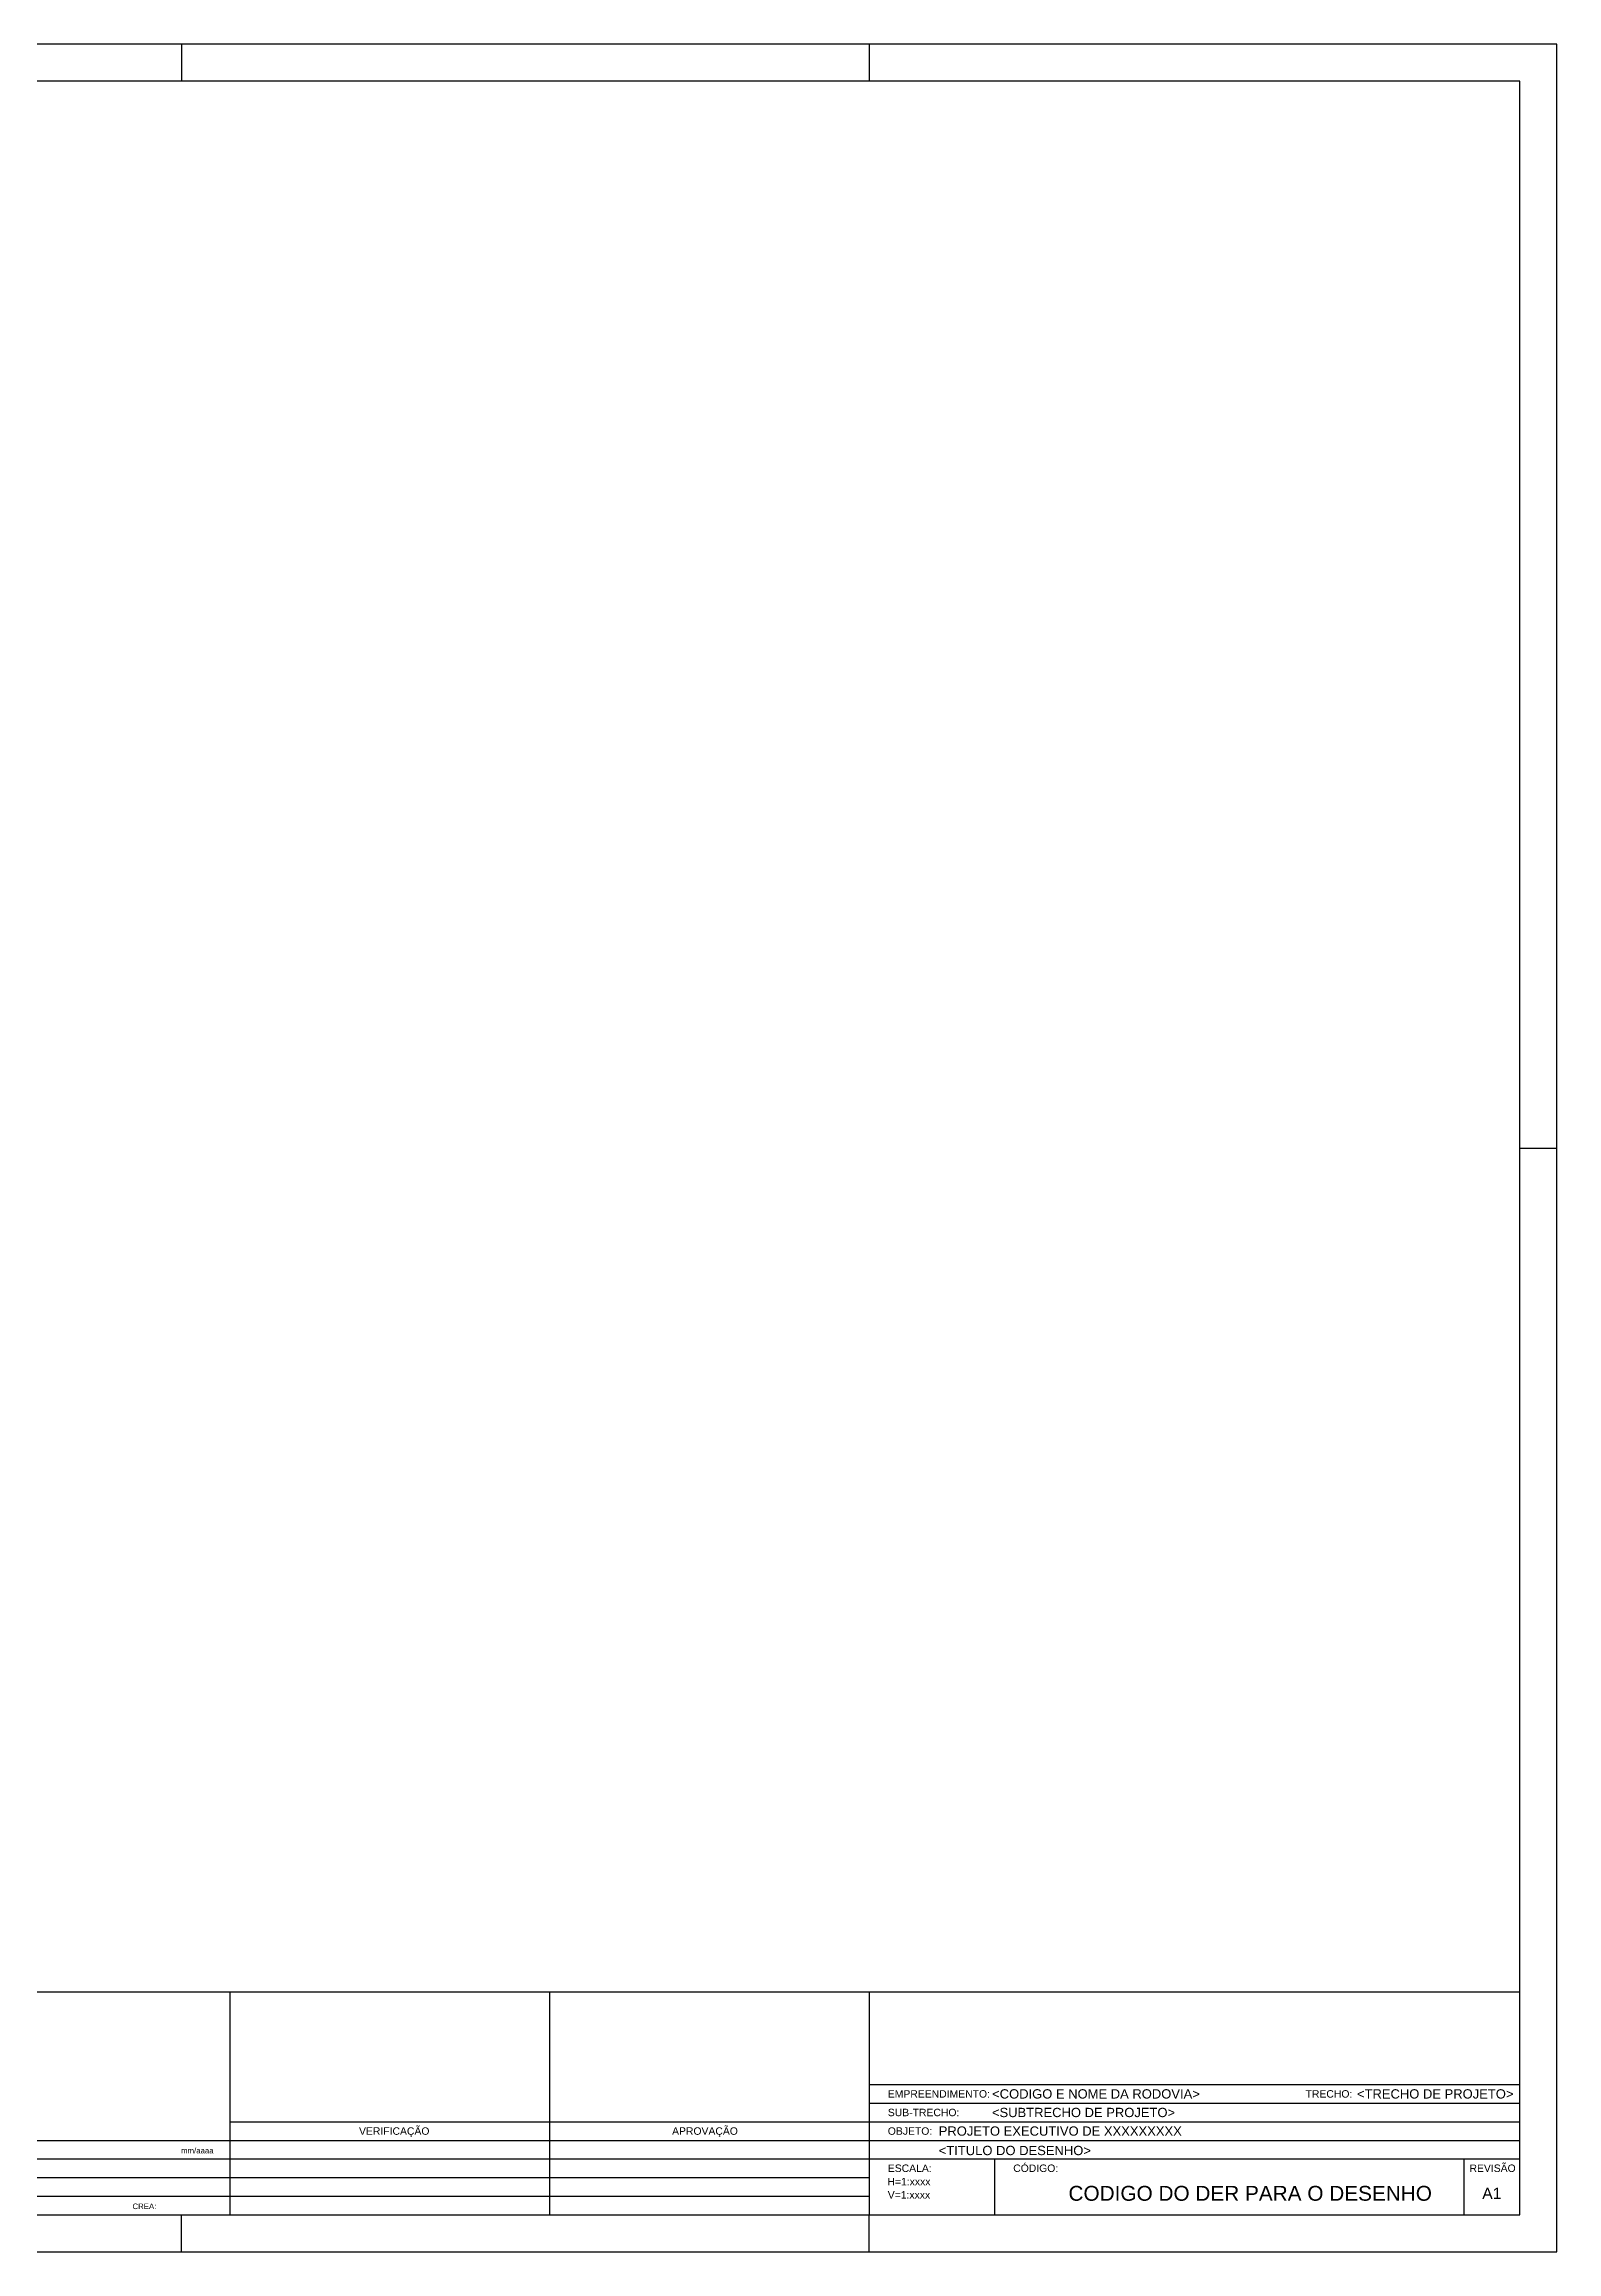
# Paper-space layout 'FORMATO_A1' of a CAD drawing. Header units: metres, sheet in millimetres. Extents: x 0 to 841, y 0 to 594.
# Drawn here: x 434 to 841, y 0 to 594 of the extents above; entities that cross this region are included whole.
import ezdxf
from ezdxf.enums import TextEntityAlignment as Align

# ---------------------------------------------------------------- set-up
doc = ezdxf.new("R2010")
doc.units = ezdxf.units.M
doc.header["$LTSCALE"] = 2
doc.layers.add('A-FORMATO', color=2, linetype='Continuous')
doc.styles.add('ARIAL', font='arial.ttf')
doc.styles.add('R80', font='arial.ttf', dxfattribs={"height": 2})

# ---------------------------------------------------------------- blocks, each defined once
blk = doc.blocks.new('DER-A1')
at = {"layer": 'A-FORMATO'}
for p, q in [((471, 594), (471, 584)), ((656, 594), (656, 584)), ((831, 297), (841, 297)), ((656, 40), (831, 40)), ((484, 30), (656, 30)), ((656, 35), (831, 35)), ((656, 30), (831, 30)), ((25, 25), (656, 25)), ((25, 20), (656, 20)), ((25, 15), (656, 15)), ((471, 0), (471, 10)), ((656, 0), (656, 10))]:
    blk.add_line(p, q, dxfattribs=at)
at = {"layer": 'A-FORMATO', "color": 6}
for p, q in [((25, 70), (831, 70)), ((484, 70), (484, 10)), ((570, 70), (570, 10)), ((656, 70), (656, 10)), ((656, 45), (831, 45)), ((381, 30), (484, 30)), ((484, 35), (656, 35)), ((656, 25), (831, 25)), ((689.74, 25), (689.74, 10)), ((816, 25), (816, 10))]:
    blk.add_line(p, q, dxfattribs=at)
at = {"layer": 'A-FORMATO'}
blk.add_lwpolyline([(841, 594), (0, 594), (0, 0), (841, 0)], close=True, dxfattribs=at)
at = {"layer": 'A-FORMATO', "color": 6}
blk.add_lwpolyline([(831, 584), (25, 584), (25, 10), (831, 10)], close=True, dxfattribs=at)
at = {"layer": 'A-FORMATO', "style": 'ARIAL'}
for s, height, p in [('EMPREENDIMENTO:', 2, (661, 41.5)), ('TRECHO:', 2, (773.4, 41.5)), ('SUB-TRECHO:', 2, (661, 36.5)), ('OBJETO:', 2, (661, 31.5)), ('CÓDIGO:', 2, (694.74, 21.5)), ('REVISÃO', 2, (817.5, 21.5)), ('ESCALA:', 2, (661, 21.5)), ('CREA:', 1.5, (457.79, 11.5))]:
    blk.add_text(s, height=height, dxfattribs=at).set_placement(p)
for s, p in [('VERIFICAÇÃO', (528.2, 31.5)), ('APROVAÇÃO', (611.81, 31.5))]:
    blk.add_text(s, height=2, dxfattribs=at).set_placement(p, align=Align.CENTER)
at = {"layer": 'A-FORMATO'}
for tag, style, p in [('K', 'R80', (29.67, 66.5)), ('000/0000', 'R80', (141.5, 66.76)), ('NOME', 'ARIAL', (165.21, 66.5)), ('NOME', 'ARIAL', (195.21, 66.5)), ('NOME', 'ARIAL', (225.21, 66.5)), ('J', 'R80', (29.67, 61.5)), ('000/0000', 'R80', (141.5, 61.76)), ('NOME', 'ARIAL', (165.21, 61.5)), ('NOME', 'ARIAL', (195.21, 61.5)), ('NOME', 'ARIAL', (225.21, 61.5)), ('H', 'R80', (29.67, 51.5)), ('I', 'R80', (29.67, 56.5)), ('000/0000', 'R80', (141.5, 56.76)), ('000/0000', 'R80', (141.5, 51.76)), ('NOME', 'ARIAL', (165.21, 56.5)), ('NOME', 'ARIAL', (165.21, 51.5)), ('NOME', 'ARIAL', (195.21, 56.5)), ('NOME', 'ARIAL', (195.21, 51.5)), ('NOME', 'ARIAL', (225.21, 56.5)), ('NOME', 'ARIAL', (225.21, 51.5)), ('G', 'R80', (29.67, 46.5)), ('000/0000', 'R80', (141.5, 46.76)), ('NOME', 'ARIAL', (165.21, 46.5)), ('NOME', 'ARIAL', (195.21, 46.5)), ('NOME', 'ARIAL', (225.21, 46.5)), ('F', 'R80', (29.67, 41.5)), ('000/0000', 'R80', (141.5, 41.76)), ('NOME', 'ARIAL', (165.21, 41.5)), ('NOME', 'ARIAL', (195.21, 41.5)), ('NOME', 'ARIAL', (225.21, 41.5)), ('E', 'R80', (29.67, 36.5)), ('000/0000', 'R80', (141.5, 36.76)), ('NOME', 'ARIAL', (165.21, 36.5)), ('NOME', 'ARIAL', (195.21, 36.5)), ('NOME', 'ARIAL', (225.21, 36.5)), ('D', 'R80', (29.67, 31.5)), ('000/0000', 'R80', (141.5, 31.76)), ('NOME', 'ARIAL', (165.21, 31.5)), ('NOME', 'ARIAL', (195.21, 31.5)), ('NOME', 'ARIAL', (225.21, 31.5)), ('C', 'R80', (29.67, 26.5)), ('000/0000', 'R80', (141.5, 26.76)), ('000/0000', 'R80', (141.5, 21.76)), ('NOME', 'ARIAL', (165.21, 26.5)), ('NOME', 'ARIAL', (195.21, 26.5)), ('NOME', 'ARIAL', (225.21, 26.5)), ('B', 'R80', (29.67, 21.5)), ('NOME', 'ARIAL', (165.21, 21.5)), ('NOME', 'ARIAL', (195.21, 21.5)), ('NOME', 'ARIAL', (225.21, 21.5)), ('ESCALAH', 'ARIAL', (666.69, 17.9)), ('ESCALAV', 'ARIAL', (666.69, 14.33))]:
    blk.add_attdef(tag, text='', height=2, dxfattribs=dict(at, style=style)).set_placement(p, align=Align.CENTER)
for tag, p, height, style in [('ONDEINDICADO', (42.39, 66.5), 2, 'R80'), ('CÓDIGO10', (242.74, 66.67), 2, 'ARIAL'), ('OBJETO10', (291.76, 66.67), 2, 'ARIAL'), ('ONDEINDICADO', (42.39, 61.5), 2, 'R80'), ('CÓDIGO9', (242.74, 61.67), 2, 'ARIAL'), ('OBJETO9', (291.76, 61.67), 2, 'ARIAL'), ('ONDEINDICADO', (42.39, 56.5), 2, 'R80'), ('ONDEINDICADO', (42.39, 51.5), 2, 'R80'), ('CÓDIGO8', (242.74, 56.67), 2, 'ARIAL'), ('CÓDIGO7', (242.74, 51.67), 2, 'ARIAL'), ('OBJETO8', (291.76, 56.67), 2, 'ARIAL'), ('OBJETO7', (291.76, 51.67), 2, 'ARIAL'), ('ONDEINDICADO', (42.39, 46.5), 2, 'R80'), ('CÓDIGO6', (242.74, 46.67), 2, 'ARIAL'), ('OBJETO6', (291.76, 46.67), 2, 'ARIAL'), ('ONDEINDICADO', (42.39, 41.5), 2, 'R80'), ('CÓDIGO5', (242.74, 41.67), 2, 'ARIAL'), ('OBJETO5', (291.76, 41.67), 2, 'ARIAL'), ('EMPREENDIMENTO', (689.06, 41.25), 2.5, 'ARIAL'), ('ONDEINDICADO', (42.39, 36.5), 2, 'R80'), ('CÓDIGO4', (242.74, 36.67), 2, 'ARIAL'), ('OBJETO4', (291.76, 36.67), 2, 'ARIAL'), ('SUB-TRECHO', (689.01, 36.25), 2.5, 'ARIAL'), ('ONDEINDICADO', (42.39, 31.5), 2, 'R80'), ('CÓDIGO3', (242.74, 31.67), 2, 'ARIAL'), ('OBJETO3', (291.76, 31.67), 2, 'ARIAL'), ('OBJETO', (674.7, 31.25), 2.5, 'ARIAL'), ('ONDEINDICADO', (42.39, 26.5), 2, 'R80'), ('CÓDIGO2', (242.74, 26.67), 2, 'ARIAL'), ('CÓDIGO1', (242.74, 21.67), 2, 'ARIAL'), ('OBJETO2', (291.76, 26.67), 2, 'ARIAL'), ('PROJ.', (403, 26.5), 1.5, 'ARIAL'), ("OBJETO''", (674.7, 26.02), 2.5, 'ARIAL'), ('ONDEINDICADO', (42.39, 21.5), 2, 'R80'), ('OBJETO1', (291.76, 21.67), 2, 'ARIAL'), ('DESENHISTA', (403, 21.5), 1.5, 'ARIAL')]:
    blk.add_attdef(tag, p, '', height=height, dxfattribs=dict(at, style=style))
at = {"layer": 'A-FORMATO', "style": 'ARIAL'}
for tag, height, p in [('TRECHO', 2.5, (829.33, 41.25)), ('MES/ANO', 1.5, (479.58, 26.5))]:
    blk.add_attdef(tag, text='', height=height, dxfattribs=at).set_placement(p, align=Align.RIGHT)
at = {"layer": 'A-FORMATO', "style": 'ARIAL', "flags": 2}
for tag, p in [('VERIFICADO', (403, 16.5)), ('RESPONSAVEL', (403, 11.5)), ('CREA', (464.85, 11.5))]:
    blk.add_attdef(tag, p, '', height=1.5, dxfattribs=at)
at = {"layer": 'A-FORMATO', "style": 'ARIAL'}
for tag, height, p in [('CODIGO', 4, (758.5, 15.75)), ('REV', 3, (823.5, 15.75))]:
    blk.add_attdef(tag, text='', height=height, dxfattribs=at).set_placement(p, align=Align.MIDDLE)

psp = doc.layouts.new('FORMATO_A1')

# ---------------------------------------------------------------- block references
ref = psp.add_blockref('DER-A1', (0, 0))
ref.add_attrib('EMPREENDIMENTO', '<CODIGO E NOME DA RODOVIA>', (689.06, 41.25), dxfattribs={"layer": 'A-FORMATO', "height": 2.5, "style": 'ARIAL'})
ref.add_attrib('TRECHO', '<TRECHO DE PROJETO>', dxfattribs={"layer": 'A-FORMATO', "height": 2.5, "style": 'ARIAL'}).set_placement((829.33, 41.25), align=Align.RIGHT)
ref.add_attrib('SUB-TRECHO', '<SUBTRECHO DE PROJETO>', (689.01, 36.25), dxfattribs={"layer": 'A-FORMATO', "height": 2.5, "style": 'ARIAL'})
ref.add_attrib('OBJETO', 'PROJETO EXECUTIVO DE XXXXXXXXX', (674.7, 31.25), dxfattribs={"layer": 'A-FORMATO', "height": 2.5, "style": 'ARIAL'})
ref.add_attrib("OBJETO''", '<TITULO DO DESENHO>', (674.7, 26.02), dxfattribs={"layer": 'A-FORMATO', "height": 2.5, "style": 'ARIAL'})
ref.add_attrib('ESCALAV', 'V=1:xxxx', dxfattribs={"layer": 'A-FORMATO', "height": 2, "style": 'ARIAL'}).set_placement((666.69, 14.33), align=Align.CENTER)
ref.add_attrib('CODIGO', 'CODIGO DO DER PARA O DESENHO', dxfattribs={"layer": 'A-FORMATO', "height": 4, "style": 'ARIAL'}).set_placement((758.5, 15.75), align=Align.MIDDLE)
ref.add_attrib('REV', 'A1', dxfattribs={"layer": 'A-FORMATO', "height": 3, "style": 'ARIAL'}).set_placement((823.5, 15.75), align=Align.MIDDLE)
ref.add_attrib('MES/ANO', 'mm/aaaa', dxfattribs={"layer": 'A-FORMATO', "height": 1.5, "style": 'ARIAL'}).set_placement((479.58, 26.5), align=Align.RIGHT)
ref.add_attrib('ESCALAH', 'H=1:xxxx', dxfattribs={"layer": 'A-FORMATO', "height": 2, "style": 'ARIAL'}).set_placement((666.69, 17.9), align=Align.CENTER)

doc.saveas('drawing.dxf')
